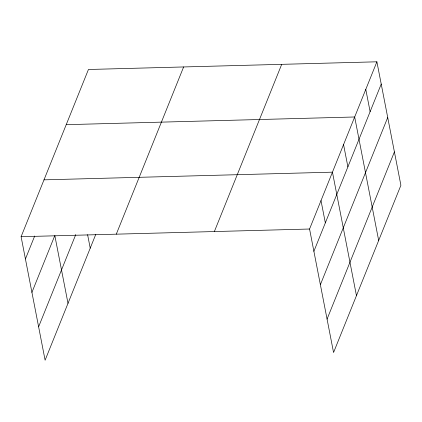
<?xml version="1.0" encoding="UTF-8"?>
<svg xmlns="http://www.w3.org/2000/svg" width="422" height="422" viewBox="0 0 422 422"><rect width="100%" height="100%" fill="white"/><g stroke="black" fill="none" stroke-linecap="round" stroke-linejoin="round"><path stroke-width="0.63" d="M95.778 234.368L45.107 360.198L21.1 236.705L88.441 69.488L376.893 61.802L400.9 185.295L333.559 352.512L309.558 229.019L376.893 61.802M25.431 258.987L34.688 236.003M31.924 292.388L54.818 235.534L68 303.344M38.613 326.797L75.76 234.558M116.293 234.168L183.628 66.95M214.365 231.551L281.706 64.339M313.889 251.301L381.224 84.084M320.377 284.697L387.718 117.485M327.066 319.111L394.406 151.899M66.217 124.669L354.675 116.984L378.676 240.477M43.993 179.851L332.452 172.165L356.458 295.658M21.1 236.705L309.558 229.019M365.784 89.39L370.115 111.672M343.561 144.572L347.892 166.854M321.005 200.592L325.336 222.874M87.602 234.674L90.224 248.162"/></g></svg>
